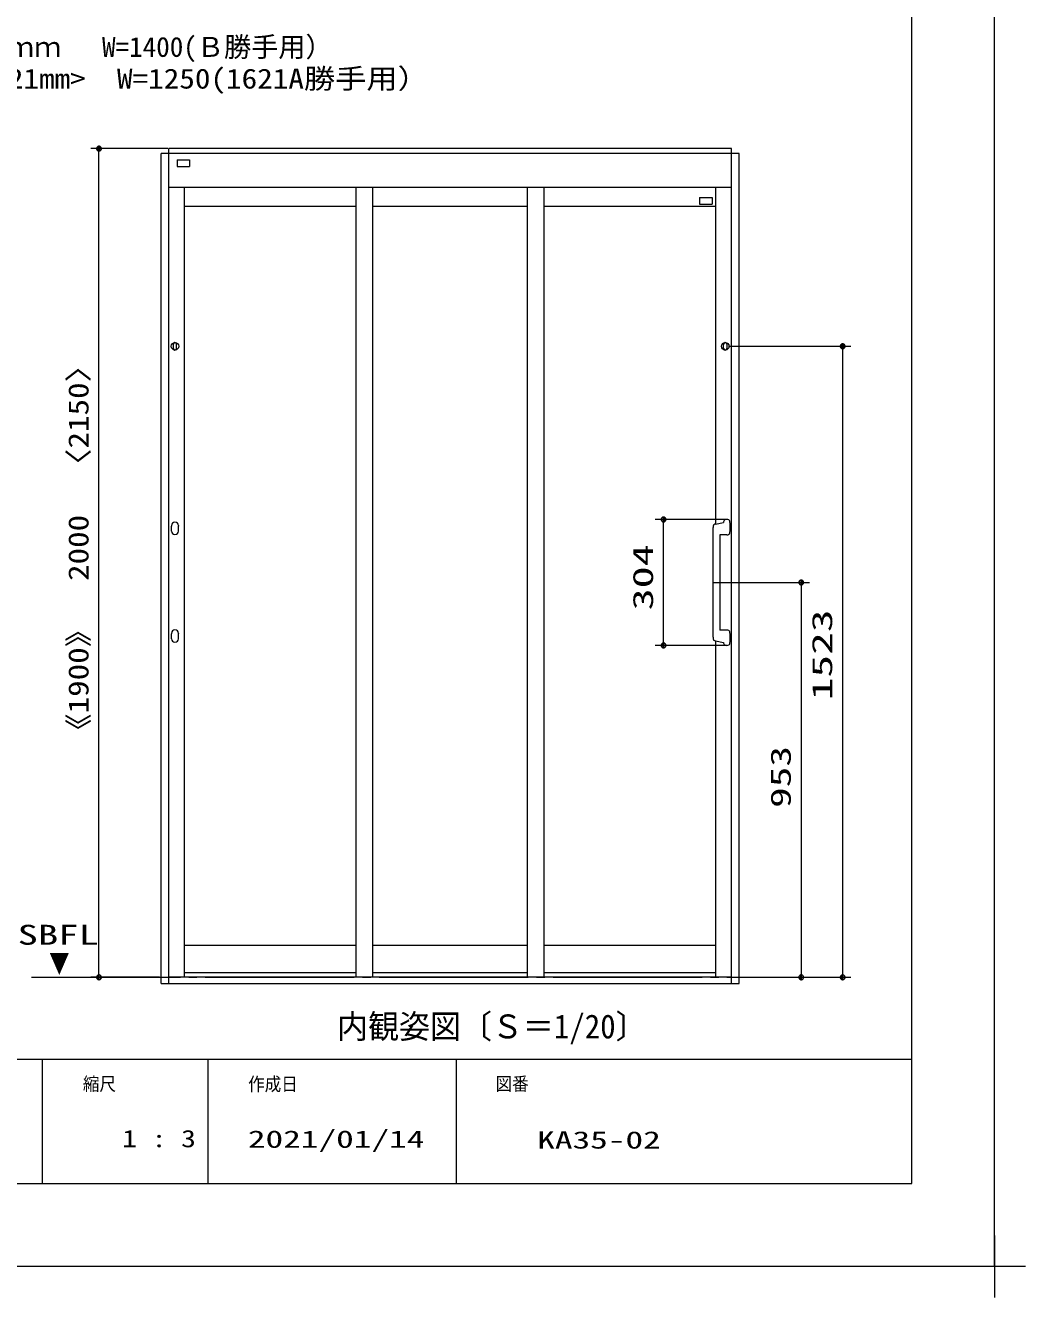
# Model space of a CAD drawing. Units: millimetres on the paper. Extents: x -305 to 305, y -152 to 152.
# Drawn here: x 2 to 122.7, y -152.2 to 1.3 of the extents above; entities that cross this region are included whole.
import ezdxf
from ezdxf.enums import TextEntityAlignment as Align

# ---------------------------------------------------------------- set-up
doc = ezdxf.new("R2010")
doc.units = ezdxf.units.MM
doc.linetypes.add('LONG_CHAIN', pattern=[21, 18, -1, 1, -1])
for name, color, linetype, lineweight in [('0-1_TV', 7, 'Continuous', 9), ('0-2_0', 7, 'Continuous', 9), ('0-3_DEFPOINTS', 7, 'Continuous', 9), ('0-4_S1', 7, 'Continuous', 9), ('0-6_1図面枠', 7, 'Continuous', 9), ('0-7_図面枠', 3, 'Continuous', 9)]:
    doc.layers.add(name, color=color, linetype=linetype, lineweight=lineweight)
doc.styles.add('ＭＳ ゴシック', font='')
doc.styles.get('ＭＳ ゴシック').set_extended_font_data('MS Gothic')

# ---------------------------------------------------------------- blocks, each defined once
blk = doc.blocks.new('_DOTSMALL')
at = {"layer": '0-2_0'}
for p, q in [((0.0746, 0.1), (-0.0746, 0.1)), ((0.1223, -0.0248), (-0.1223, -0.0248))]:
    blk.add_line(p, q, dxfattribs=at)
for points in [[(0.125, 0), (0.124, 0.0157), (0.1211, 0.0311), (0.1162, 0.046), (0.1095, 0.0602), (0.1011, 0.0735), (0.0911, 0.0856), (0.0797, 0.0963), (0.067, 0.1055), (0.0532, 0.1131), (0.0386, 0.1189), (0.0234, 0.1228), (0.0078, 0.1248), (-0.0078, 0.1248), (-0.0234, 0.1228), (-0.0386, 0.1189), (-0.0532, 0.1131), (-0.067, 0.1055), (-0.0797, 0.0963), (-0.0911, 0.0856), (-0.1011, 0.0735), (-0.1095, 0.0602), (-0.1162, 0.046), (-0.1211, 0.0311), (-0.124, 0.0157), (-0.125, 0), (0, 0)], [(-0.125, 0), (-0.124, -0.0157), (-0.1211, -0.0311), (-0.1162, -0.046), (-0.1095, -0.0602), (-0.1011, -0.0735), (-0.0911, -0.0856), (-0.0797, -0.0963), (-0.067, -0.1055), (-0.0532, -0.1131), (-0.0386, -0.1189), (-0.0234, -0.1228), (-0.0078, -0.1248), (0.0078, -0.1248), (0.0234, -0.1228), (0.0386, -0.1189), (0.0532, -0.1131), (0.067, -0.1055), (0.0797, -0.0963), (0.0911, -0.0856), (0.1011, -0.0735), (0.1095, -0.0602), (0.1162, -0.046), (0.1211, -0.0311), (0.124, -0.0157), (0.125, 0), (0, 0)]]:
    blk.add_lwpolyline(points, close=True, dxfattribs=at)
blk = doc.blocks.new('グループ-6')
at = {"layer": '0-6_1図面枠'}
for p, q in [((4200, -2895), (4200, -3045)), ((4275, -2970), (4125, -2970))]:
    blk.add_line(p, q, dxfattribs=at)

msp = doc.modelspace()

# ---------------------------------------------------------------- linework, layer by layer
at = {"layer": '0-2_0'}
for p, q in [((3.983, -123.498), (3.983, -138.498)), ((23.983, -123.498), (23.983, -138.498)), ((53.983, -123.498), (53.983, -138.498))]:
    msp.add_line(p, q, dxfattribs=at)
at = {"layer": '0-3_DEFPOINTS'}
for q in [(118.983, 148.502), (-301.017, -148.498)]:
    msp.add_line((118.983, -148.498), q, dxfattribs=at)
at = {"layer": '0-4_S1'}
for p, q in [((19.175, -13.601), (9.844, -13.601)), ((10.844, -113.601), (10.844, -13.601)), ((87.219, -13.601), (19.269, -13.601)), ((19.269, -114.351), (19.269, -13.601)), ((87.219, -114.351), (87.219, -13.601)), ((88.144, -14.201), (18.344, -14.201)), ((18.344, -114.351), (18.344, -14.201)), ((20.269, -14.951), (20.269, -15.751)), ((20.269, -14.951), (21.769, -14.951)), ((21.769, -14.951), (21.769, -15.751)), ((88.144, -114.351), (88.144, -14.201)), ((20.269, -15.751), (21.769, -15.751)), ((87.219, -18.276), (19.269, -18.276)), ((21.169, -113.536), (21.169, -18.276)), ((41.893, -113.536), (41.893, -18.276)), ((43.893, -113.536), (43.893, -18.276)), ((62.594, -113.536), (62.594, -18.276)), ((64.594, -113.536), (64.594, -18.276)), ((85.319, -58.896), (85.319, -18.276)), ((83.369, -19.504), (83.369, -20.304)), ((83.369, -19.504), (84.869, -19.504)), ((84.869, -19.504), (84.869, -20.304)), ((41.893, -20.591), (21.169, -20.591)), ((62.594, -20.591), (43.893, -20.591)), ((85.319, -20.591), (64.594, -20.591)), ((83.369, -20.304), (84.869, -20.304)), ((19.819, -37.201), (19.819, -37.701)), ((20.219, -37.701), (20.219, -37.201)), ((86.269, -37.701), (86.269, -37.201)), ((86.669, -37.201), (86.669, -37.701)), ((86.919, -37.451), (101.644, -37.451)), ((100.644, -37.451), (100.644, -113.601)), ((19.594, -59.095), (19.594, -59.157)), ((19.594, -59.745), (19.594, -59.157)), ((20.419, -59.156), (20.419, -59.159)), ((20.444, -59.095), (20.444, -59.157)), ((20.444, -59.745), (20.444, -59.157)), ((86.655, -58.351), (78.015, -58.351)), ((79.015, -73.551), (79.015, -58.351)), ((84.98, -59.546), (84.98, -72.357)), ((85.296, -58.9), (86.261, -58.724)), ((86.655, -60.201), (85.83, -60.201)), ((85.83, -60.201), (85.83, -71.701)), ((84.98, -65.951), (96.644, -65.951)), ((95.644, -65.951), (95.644, -113.601)), ((19.594, -72.095), (19.594, -72.157)), ((20.444, -72.095), (20.444, -72.157)), ((86.655, -71.701), (85.83, -71.701)), ((19.594, -72.745), (19.594, -72.157)), ((20.419, -72.156), (20.419, -72.159)), ((20.444, -72.745), (20.444, -72.157)), ((86.655, -73.551), (78.015, -73.551)), ((85.296, -73.003), (86.261, -73.179)), ((85.319, -113.536), (85.319, -73.007)), ((21.169, -109.721), (41.893, -109.721)), ((43.893, -109.721), (62.594, -109.721)), ((64.594, -109.721), (85.319, -109.721)), ((19.269, -113.536), (87.219, -113.536)), ((21.169, -113.026), (41.893, -113.026)), ((43.893, -113.026), (62.594, -113.026)), ((64.594, -113.026), (85.319, -113.026)), ((18.15, -113.601), (9.844, -113.601)), ((18.344, -114.351), (88.144, -114.351)), ((93.814, -113.601), (96.644, -113.601)), ((93.814, -113.601), (101.644, -113.601))]:
    msp.add_line(p, q, dxfattribs=at)
at = {"layer": '0-4_S1', "linetype": 'LONG_CHAIN'}
msp.add_line((2.676, -113.601), (93.814, -113.601), dxfattribs=at)
at = {"layer": '0-4_S1'}
for centre in [(20.019, -37.451), (86.469, -37.451)]:
    msp.add_circle(centre, 0.45, dxfattribs=at)
for centre, radius, start, end in [((20.019, -37.201), 0.2, 0, 180), ((20.019, -37.701), 0.2, 180, 0), ((86.469, -37.201), 0.2, 0, 180), ((86.469, -37.701), 0.2, 180, 0), ((20.019, -59.095), 0.425, 0, 180), ((20.019, -59.745), 0.425, 180, 0), ((87.117, -59.546), 2.136, 166.34723, 180), ((85.138, -59.065), 0.1, 121.01643, 166.34723), ((85.408, -59.515), 0.625, 100.34664, 121.01643), ((91.23, -59.276), 5, 171.77083, 173.65671), ((86.48, -58.589), 0.2, 114.4011, 171.77083), ((86.655, -58.976), 0.625, 65.5989, 114.4011), ((86.831, -58.589), 0.2, 8.22917, 65.5989), ((82.08, -59.276), 5, 351.77083, 8.22917), ((86.655, -59.576), 0.625, 270, 294.4011), ((86.831, -59.964), 0.2, 294.4011, 351.77083), ((20.019, -72.095), 0.425, 0, 180), ((86.655, -72.326), 0.625, 65.5989, 90), ((86.831, -71.939), 0.2, 8.22917, 65.5989), ((82.08, -72.626), 5, 351.77083, 8.22917), ((20.019, -72.745), 0.425, 180, 0), ((87.117, -72.357), 2.136, 180, 193.65277), ((85.138, -72.838), 0.1, 193.65277, 238.98357), ((85.408, -72.388), 0.625, 238.98357, 259.65336), ((91.23, -72.626), 5, 186.34329, 188.22917), ((86.48, -73.314), 0.2, 188.22917, 245.5989), ((86.655, -72.926), 0.625, 245.5989, 294.4011), ((86.831, -73.314), 0.2, 294.4011, 351.77083)]:
    msp.add_arc(centre, radius, start, end, dxfattribs=at)
at = {"layer": '0-7_図面枠'}
msp.add_line((-291.017, -123.498), (108.983, -123.498), dxfattribs=at)
msp.add_lwpolyline([(-291.017, -138.498), (108.983, -138.498), (108.983, 138.502), (-291.017, 138.502)], close=True, dxfattribs=at)

# ---------------------------------------------------------------- block references
at = {"layer": '0-4_S1', "xscale": 2.32, "yscale": 2.32}
for p, rotation in [((10.844, -13.601), 90), ((100.644, -37.451), 90), ((79.015, -58.351), 90), ((95.644, -65.951), 90), ((79.015, -73.551), 270), ((10.844, -113.601), 270), ((95.644, -113.601), 270), ((100.644, -113.601), 270)]:
    msp.add_blockref('_DOTSMALL', p, dxfattribs=dict(at, rotation=rotation))
at = {"layer": '0-6_1図面枠', "xscale": 0.05, "yscale": 0.05}
msp.add_blockref('グループ-6', (-91.017, 0.002), dxfattribs=at)

# ---------------------------------------------------------------- texts
at = {"layer": '0-1_TV', "style": 'ＭＳ ゴシック'}
msp.add_text('ドア有効開口寸法：821ｍｍ\u3000 W=1400(Ｂ勝手用）', height=2.405, dxfattribs=at).set_placement((-34.7, -3.248), align=Align.BOTTOM_LEFT)
at = {"layer": '0-1_TV', "style": 'ＭＳ ゴシック', "width": 1.15}
msp.add_text('\u3000\u3000\u3000\u3000\u3000\u3000\u3000\u3000<721mm>\u3000W=1250(1621A勝手用）', height=2.405, dxfattribs=at).set_placement((-34.107, -7.075), align=Align.BOTTOM_LEFT)
at = {"layer": '0-4_S1', "style": 'ＭＳ ゴシック'}
for s, height, width, p in [('《1900》\u30002000\u3000〈2150〉', 2.444, 1.2, (10.314, -85.753)), ('304', 2.444, 1.6, (78.485, -69.322)), ('1523', 2.444, 1.65, (100.114, -80.183)), ('953', 2.441, 1.5, (95.114, -93.163))]:
    msp.add_text(s, height=height, rotation=90, dxfattribs=dict(at, width=width)).set_placement(p, align=Align.BOTTOM_LEFT)
for s, height, width, p in [('SBFL', 2.405, 1.5, (1.013, -110.392)), ('▼', 2.405, 0.75, (4.821, -113.828)), ('内観姿図〔Ｓ＝1/20〕', 2.886, 0.95, (39.593, -121.835))]:
    msp.add_text(s, height=height, dxfattribs=dict(at, width=width)).set_placement(p, align=Align.BOTTOM_LEFT)
at = {"layer": '0-6_1図面枠', "style": 'ＭＳ ゴシック'}
for s, height, width, p in [('縮尺', 1.628, 0.9, (8.896, -127.769)), ('作成日', 1.628, 0.9, (28.857, -127.788)), ('図番', 1.628, 0.9, (58.732, -127.759)), ('2021/01/14', 2.089, 1.5, (28.822, -134.801)), ('1 : 3', 2.092, 1.25, (13.65, -134.738)), ('KA35-02', 2.089, 1.5, (63.761, -134.899))]:
    msp.add_text(s, height=height, dxfattribs=dict(at, width=width)).set_placement(p, align=Align.BOTTOM_LEFT)

doc.saveas('drawing.dxf')
